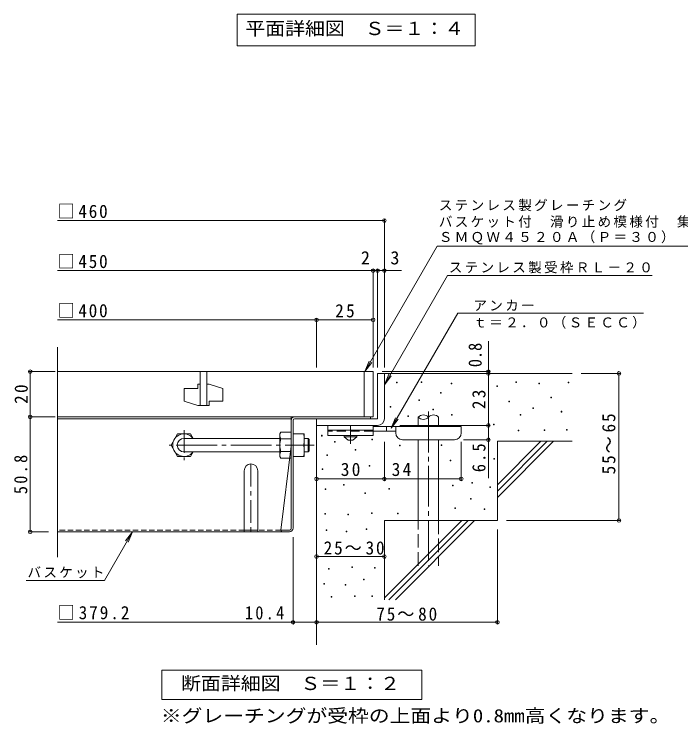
# Model space of a CAD drawing. Units: millimetres on the paper, enlarged 4 times, with parts at other scales. Extents: x -862 to 1015, y -780 to 715.
# Drawn here: x -822 to -233, y -627 to 1 of the extents above; entities that cross this region are included whole.
import ezdxf
from ezdxf.enums import TextEntityAlignment as Align

# ---------------------------------------------------------------- set-up
doc = ezdxf.new("R2010")
doc.units = ezdxf.units.MM
doc.header["$LTSCALE"] = 4
doc.header["$PDMODE"] = 32
doc.header["$PDSIZE"] = 3.2
for name, pattern in [('CHAIN1', [8, 5, -1, 1, -1]), ('CHAIN2', [12, 9, -1, 1, -1]), ('DASHED1', [1.8, 1.2, -0.6]), ('DASHED2', [3, 2, -1]), ('DASHED3', [4, 3, -1])]:
    doc.linetypes.add(name, pattern=pattern)
for name, color, linetype, lineweight in [('A-5_文字', 7, 'Continuous', 9), ('D-0_芯', 7, 'Continuous', 9), ('D-1_躯体', 2, 'Continuous', 9), ('D-2_仕上', 3, 'Continuous', 9), ('D-4_その他', 7, 'Continuous', 9), ('D-5_文字', 7, 'Continuous', 9), ('D-6_寸法', 6, 'Continuous', 9), ('D-7_ハッチ', 2, 'Continuous', 9), ('D-8_記号', 2, 'Continuous', 9), ('D-9_0-HOJO', 4, 'Continuous', 9), ('D-B_7-WAKU-T', 2, 'Continuous', 9)]:
    doc.layers.add(name, color=color, linetype=linetype, lineweight=lineweight)
doc.styles.add('ＭＳ ゴシック', font='')
doc.styles.get('ＭＳ ゴシック').set_extended_font_data('MS Gothic')

msp = doc.modelspace()

# ---------------------------------------------------------------- linework, layer by layer
at = {"layer": 'A-5_文字'}
for p, q in [((-624.913, 0.734), (-414.513, 0.734)), ((-414.513, 0.734), (-414.513, -27.266))]:
    msp.add_line(p, q, dxfattribs=at)
msp.add_lwpolyline([(-624.913, 0.734), (-624.913, -27.266), (-414.513, -27.266)], dxfattribs=at)
at = {"layer": 'D-0_芯'}
for points in [[(-483.862, -325.217), (-483.862, -324.617), (-483.262, -324.617), (-483.262, -325.217)], [(-462.207, -324.947), (-462.207, -324.347), (-461.607, -324.347), (-461.607, -324.947)], [(-435.678, -326.03), (-435.678, -325.429), (-435.078, -325.429), (-435.078, -326.03)], [(-378.408, -324.809), (-378.408, -324.209), (-377.808, -324.209), (-377.808, -324.809)], [(-358.105, -325.892), (-358.105, -325.292), (-357.505, -325.292), (-357.505, -325.892)], [(-332.118, -325.08), (-332.118, -324.479), (-331.518, -324.479), (-331.518, -325.08)], [(-395.191, -328.328), (-395.191, -327.728), (-394.591, -327.728), (-394.591, -328.328)], [(-445.153, -334.421), (-445.153, -333.821), (-444.553, -333.821), (-444.553, -334.421)], [(-347.43, -338.482), (-347.43, -337.882), (-346.83, -337.882), (-346.83, -338.482)], [(-464.372, -340.647), (-464.372, -340.047), (-463.772, -340.047), (-463.772, -340.647)], [(-384.516, -342.001), (-384.516, -341.401), (-383.916, -341.401), (-383.916, -342.001)], [(-489.716, -346.704), (-489.716, -346.104), (-489.116, -346.104), (-489.116, -346.704)], [(-451.92, -349.039), (-451.92, -348.439), (-451.32, -348.439), (-451.32, -349.039)], [(-363.402, -347.956), (-363.402, -347.356), (-362.802, -347.356), (-362.802, -347.956)], [(-338.497, -350.934), (-338.497, -350.334), (-337.897, -350.334), (-337.897, -350.934)], [(-473.847, -354.994), (-473.847, -354.394), (-473.247, -354.394), (-473.247, -354.994)], [(-435.407, -353.641), (-435.407, -353.041), (-434.807, -353.041), (-434.807, -353.641)], [(-374.5, -353.641), (-374.5, -353.041), (-373.9, -353.041), (-373.9, -353.641)], [(-398.322, -362.303), (-398.322, -361.703), (-397.722, -361.703), (-397.722, -362.303)], [(-376.395, -367.717), (-376.395, -367.117), (-375.795, -367.117), (-375.795, -367.717)], [(-353.386, -367.176), (-353.386, -366.576), (-352.786, -366.576), (-352.786, -367.176)], [(-333.625, -366.905), (-333.625, -366.305), (-333.025, -366.305), (-333.025, -366.905)], [(-550.422, -372.143), (-550.422, -371.542), (-549.822, -371.542), (-549.822, -372.143)], [(-505.704, -375.601), (-505.704, -375.001), (-505.104, -375.001), (-505.104, -375.601)], [(-538.914, -377.647), (-538.914, -377.047), (-538.314, -377.047), (-538.314, -377.647)], [(-481.434, -380.713), (-481.434, -380.113), (-480.834, -380.113), (-480.834, -380.713)], [(-444.605, -380.645), (-444.605, -380.045), (-444.005, -380.045), (-444.005, -380.645)], [(-545.599, -389.458), (-545.599, -388.858), (-544.999, -388.858), (-544.999, -389.458)], [(-520.627, -384.585), (-520.627, -383.985), (-520.027, -383.985), (-520.027, -384.585)], [(-436.487, -394.205), (-436.487, -393.605), (-435.887, -393.605), (-435.887, -394.205)], [(-397.767, -392.493), (-397.767, -391.893), (-397.167, -391.893), (-397.167, -392.493)], [(-549.761, -401.782), (-549.761, -401.182), (-549.161, -401.182), (-549.161, -401.782)], [(-508.141, -398.898), (-508.141, -398.298), (-507.541, -398.298), (-507.541, -398.898)], [(-417.271, -413.736), (-417.271, -413.136), (-416.671, -413.136), (-416.671, -413.736)], [(-547.121, -419.454), (-547.121, -418.854), (-546.521, -418.854), (-546.521, -419.454)], [(-530.915, -415.515), (-530.915, -414.915), (-530.315, -414.915), (-530.315, -415.515)], [(-490.688, -419.238), (-490.688, -418.638), (-490.088, -418.638), (-490.088, -419.238)], [(-434.595, -416.172), (-434.595, -415.572), (-433.995, -415.572), (-433.995, -416.172)], [(-401.541, -417.754), (-401.541, -417.153), (-400.941, -417.153), (-400.941, -417.754)], [(-512.119, -422.896), (-512.119, -422.296), (-511.519, -422.296), (-511.519, -422.896)], [(-418.624, -428.083), (-418.624, -427.483), (-418.024, -427.483), (-418.024, -428.083)], [(-432.43, -436.204), (-432.43, -435.604), (-431.83, -435.604), (-431.83, -436.204)], [(-406.443, -437.016), (-406.443, -436.416), (-405.843, -436.416), (-405.843, -437.016)], [(-547.426, -441.229), (-547.426, -440.629), (-546.826, -440.629), (-546.826, -441.229)], [(-527.174, -441.838), (-527.174, -441.238), (-526.574, -441.238), (-526.574, -441.838)], [(-506.009, -440.62), (-506.009, -440.02), (-505.409, -440.02), (-505.409, -440.62)], [(-483.047, -440.811), (-483.047, -440.211), (-482.447, -440.211), (-482.447, -440.811)], [(-546.208, -455.694), (-546.208, -455.094), (-545.608, -455.094), (-545.608, -455.694)], [(-528.545, -456.912), (-528.545, -456.312), (-527.945, -456.312), (-527.945, -456.912)], [(-510.882, -454.781), (-510.882, -454.181), (-510.282, -454.181), (-510.282, -454.781)], [(-544.076, -489.802), (-544.076, -489.202), (-543.476, -489.202), (-543.476, -489.802)], [(-523.368, -488.28), (-523.368, -487.679), (-522.768, -487.679), (-522.768, -488.28)], [(-503.42, -489.041), (-503.42, -488.441), (-502.82, -488.441), (-502.82, -489.041)], [(-513.318, -499.395), (-513.318, -498.795), (-512.718, -498.795), (-512.718, -499.395)], [(-548.339, -503.202), (-548.339, -502.602), (-547.739, -502.602), (-547.739, -503.202)], [(-529.458, -504.116), (-529.458, -503.515), (-528.858, -503.515), (-528.858, -504.116)], [(-541.792, -514.622), (-541.792, -514.022), (-541.192, -514.022), (-541.192, -514.622)], [(-521.084, -514.013), (-521.084, -513.413), (-520.484, -513.413), (-520.484, -514.013)], [(-505.857, -514.013), (-505.857, -513.413), (-505.257, -513.413), (-505.257, -514.013)]]:
    msp.add_lwpolyline(points, close=True, dxfattribs=at)
at = {"layer": 'D-1_躯体'}
for p, q in [((-500.713, -316.838), (-500.713, -356.838)), ((-500.713, -316.838), (-494.713, -316.838)), ((-494.713, -356.838), (-494.713, -316.838)), ((-500.713, -356.838), (-554.713, -356.838)), ((-554.713, -362.838), (-554.713, -356.838)), ((-554.713, -362.838), (-500.713, -362.838))]:
    msp.add_line(p, q, dxfattribs=at)
at = {"layer": 'D-1_躯体', "color": 3}
for p, q in [((-565.52, -374.238), (-562.12, -374.238)), ((-562.12, -374.238), (-561.12, -375.238)), ((-562.12, -386.238), (-562.12, -374.238)), ((-561.12, -385.238), (-561.12, -375.238)), ((-565.52, -386.238), (-562.12, -386.238)), ((-562.12, -386.238), (-561.12, -385.238))]:
    msp.add_line(p, q, dxfattribs=at)
at = {"layer": 'D-1_躯体'}
msp.add_arc((-500.713, -356.838), 6, 270, 0, dxfattribs=at)
at = {"layer": 'D-2_仕上'}
for p, q in [((-783.78, -479.324), (-783.78, -293.552)), ((-504.713, -315.238), (-783.78, -315.238)), ((-657.713, -315.238), (-657.713, -345.238)), ((-651.713, -315.238), (-651.713, -345.238)), ((-512.713, -355.238), (-512.713, -315.238)), ((-504.713, -315.238), (-504.713, -355.238)), ((-671.713, -330.238), (-671.713, -341.238)), ((-671.713, -330.238), (-659.713, -330.238)), ((-659.713, -326.238), (-659.713, -330.238)), ((-657.713, -326.238), (-659.713, -326.238)), ((-649.713, -326.238), (-651.713, -326.238)), ((-649.713, -341.238), (-637.713, -341.238)), ((-783.78, -355.238), (-504.713, -355.238))]:
    msp.add_line(p, q, dxfattribs=at)
for points in [[(-649.713, -326.238), (-637.713, -330.238), (-637.713, -341.238)], [(-649.713, -341.238), (-649.713, -345.238), (-659.713, -345.238), (-671.713, -341.238)]]:
    msp.add_lwpolyline(points, dxfattribs=at)
at = {"layer": 'D-4_その他'}
for p, q in [((-783.78, -181.691), (-494.713, -181.691)), ((-494.713, -311.656), (-494.713, -180.491)), ((-504.712, -311.656), (-504.712, -224.769)), ((-500.712, -311.656), (-500.712, -224.769)), ((-783.78, -225.969), (-504.712, -225.969)), ((-504.712, -225.969), (-502.712, -225.969)), ((-502.712, -225.969), (-479.648, -225.969)), ((-783.78, -269.47), (-554.713, -269.47)), ((-554.713, -311.656), (-554.713, -268.27)), ((-554.713, -269.47), (-504.712, -269.47)), ((-402.727, -316.838), (-402.727, -288.198)), ((-785.92, -315.238), (-809.14, -315.238)), ((-807.94, -355.238), (-807.94, -315.238)), ((-401.527, -315.238), (-496.713, -315.238)), ((-402.727, -316.838), (-402.727, -362.838)), ((-286.008, -316.838), (-320.713, -316.838)), ((-287.208, -316.838), (-287.208, -446.838)), ((-785.92, -355.238), (-809.14, -355.238)), ((-807.94, -456.838), (-807.94, -355.238)), ((-402.727, -409.537), (-402.727, -362.838)), ((-401.527, -375.437), (-424.709, -375.437)), ((-494.709, -411.278), (-494.709, -377.437)), ((-426.709, -411.278), (-426.709, -377.437)), ((-286.008, -446.838), (-386.713, -446.838)), ((-809.14, -456.838), (-791.78, -456.838)), ((-717.535, -456.837), (-721.362, -466.076)), ((-394.713, -538.038), (-394.713, -454.838)), ((-575.52, -538.038), (-575.52, -461.638)), ((-554.713, -478.74), (-494.713, -478.74)), ((-575.52, -536.838), (-783.78, -536.838)), ((-554.713, -536.838), (-575.52, -536.838)), ((-554.713, -536.838), (-394.713, -536.838))]:
    msp.add_line(p, q, dxfattribs=at)
for points in [[(-554.709, -410.078), (-494.709, -410.078), (-426.709, -410.078)], [(-811.612, -499.845), (-742.365, -499.845), (-717.535, -456.837), (-723.622, -464.771)]]:
    msp.add_lwpolyline(points, dxfattribs=at)
for p in [(-494.713, -181.691), (-504.712, -225.969), (-500.712, -225.969), (-494.713, -225.969), (-554.713, -269.47), (-504.712, -269.47), (-807.94, -315.238), (-402.727, -315.238), (-402.727, -316.838), (-287.208, -316.838), (-807.94, -355.238), (-402.727, -362.838), (-402.727, -375.437), (-554.709, -410.078), (-494.709, -410.078), (-426.709, -410.078), (-287.208, -446.838), (-807.94, -456.838), (-807.94, -456.838), (-554.713, -478.74), (-494.713, -478.74), (-575.52, -536.838), (-554.713, -536.838), (-394.713, -536.838)]:
    msp.add_point(p, dxfattribs=at)
at = {"layer": 'D-5_文字'}
for p, q in [((-512.033, -315.238), (-447.919, -204.188)), ((-182.538, -204.188), (-447.919, -204.188)), ((-494.713, -326.838), (-439.006, -230.35)), ((-257.759, -230.35), (-439.006, -230.35)), ((-488.656, -365.258), (-429.869, -263.436)), ((-429.869, -263.436), (-265.584, -263.436)), ((-512.033, -315.238), (-508.206, -305.999)), ((-512.033, -315.238), (-505.946, -307.304)), ((-494.713, -326.838), (-490.886, -317.599)), ((-494.713, -326.838), (-488.625, -318.904)), ((-488.656, -365.258), (-484.829, -356.019)), ((-488.656, -365.258), (-482.568, -357.324)), ((-481.112, -362.838), (-401.527, -362.838)), ((-691.511, -579.215), (-461.511, -579.215)), ((-691.511, -605.215), (-691.511, -579.215)), ((-461.511, -579.215), (-461.511, -605.215)), ((-461.511, -605.215), (-691.511, -605.215))]:
    msp.add_line(p, q, dxfattribs=at)
at = {"layer": 'D-6_寸法'}
for p, q in [((-494.713, -316.838), (-328.713, -316.838)), ((-464.709, -363.837), (-464.709, -355.507)), ((-446.709, -363.837), (-446.709, -355.507)), ((-554.713, -362.838), (-554.713, -556.838)), ((-464.709, -446.838), (-464.709, -375.437)), ((-446.709, -446.838), (-446.709, -375.437)), ((-394.713, -415.242), (-356.308, -376.838)), ((-394.713, -376.838), (-328.712, -376.838)), ((-394.713, -420.898), (-350.652, -376.838)), ((-394.713, -376.838), (-394.713, -446.838)), ((-394.713, -426.554), (-344.996, -376.838)), ((-494.713, -446.838), (-494.713, -516.838)), ((-494.713, -446.838), (-394.713, -446.838)), ((-494.713, -515.241), (-426.309, -446.838)), ((-490.653, -516.838), (-420.653, -446.838)), ((-484.997, -516.838), (-414.997, -446.838))]:
    msp.add_line(p, q, dxfattribs=at)
at = {"layer": 'D-6_寸法', "linetype": 'CHAIN2'}
msp.add_line((-455.709, -350.581), (-455.709, -486.838), dxfattribs=at)
at = {"layer": 'D-6_寸法', "linetype": 'DASHED3'}
for p, q in [((-464.709, -486.838), (-464.709, -446.838)), ((-446.709, -446.838), (-446.709, -486.838))]:
    msp.add_line(p, q, dxfattribs=at)
at = {"layer": 'D-6_寸法'}
for centre, start, end in [((-460.209, -359.569), 42.07146, 137.92854), ((-460.209, -351.445), 222.07146, 317.92854), ((-451.209, -359.569), 42.07146, 137.92854)]:
    msp.add_arc(centre, 6.062, start, end, dxfattribs=at)
at = {"layer": 'D-7_ハッチ'}
for p, q in [((-577.12, -355.238), (-783.78, -355.238)), ((-577.12, -356.838), (-783.78, -356.838)), ((-577.12, -453.904), (-577.12, -355.238)), ((-574.186, -356.838), (-507.113, -356.838)), ((-573.92, -355.238), (-507.113, -355.238)), ((-507.113, -355.238), (-507.113, -356.838)), ((-575.52, -453.638), (-575.52, -358.171)), ((-577.12, -381.238), (-586.344, -455.238)), ((-578.72, -456.838), (-783.78, -456.838)), ((-578.453, -455.238), (-586.344, -455.238))]:
    msp.add_line(p, q, dxfattribs=at)
at = {"layer": 'D-7_ハッチ', "linetype": 'DASHED1'}
for p, q in [((-618.72, -455.238), (-783.78, -455.238)), ((-586.344, -455.238), (-606.72, -455.238))]:
    msp.add_line(p, q, dxfattribs=at)
at = {"layer": 'D-7_ハッチ'}
for centre, radius, start, end in [((-573.92, -358.438), 3.2, 90, 180), ((-574.186, -358.171), 1.333, 90, 180), ((-584.744, -455.238), 1.6, 180, 270), ((-578.72, -453.638), 3.2, 270, 0), ((-578.453, -453.904), 1.333, 270, 0)]:
    msp.add_arc(centre, radius, start, end, dxfattribs=at)
at = {"layer": 'D-8_記号', "linetype": 'CHAIN1'}
for p, q in [((-671.913, -367.045), (-671.913, -393.43)), ((-658.72, -380.238), (-685.105, -380.238)), ((-612.72, -396.838), (-612.72, -456.838))]:
    msp.add_line(p, q, dxfattribs=at)
at = {"layer": 'D-8_記号'}
for p, q in [((-618.72, -402.838), (-618.72, -456.838)), ((-606.72, -402.838), (-606.72, -456.838)), ((-618.72, -455.238), (-606.72, -455.238))]:
    msp.add_line(p, q, dxfattribs=at)
msp.add_arc((-612.72, -402.838), 6, 0, 180, dxfattribs=at)
at = {"layer": 'D-9_0-HOJO', "color": 3}
for p, q in [((-544.709, -362.838), (-544.709, -371.838)), ((-504.709, -362.838), (-544.709, -362.838)), ((-504.709, -362.838), (-504.709, -371.838)), ((-504.709, -366.838), (-544.709, -366.838)), ((-504.709, -371.838), (-544.709, -371.838))]:
    msp.add_line(p, q, dxfattribs=at)
at = {"layer": 'D-9_0-HOJO', "linetype": 'CHAIN1'}
msp.add_line((-524.709, -378.933), (-524.709, -362.838), dxfattribs=at)
at = {"layer": 'D-9_0-HOJO', "color": 3, "linetype": 'DASHED2'}
msp.add_line((-504.709, -367.838), (-544.709, -367.838), dxfattribs=at)
at = {"layer": 'D-9_0-HOJO'}
for p, q in [((-426.709, -363.837), (-504.709, -363.837)), ((-484.699, -367.837), (-504.709, -367.837)), ((-492.709, -367.837), (-492.709, -363.837)), ((-484.709, -369.437), (-484.709, -363.837)), ((-426.709, -369.437), (-426.709, -363.837)), ((-478.709, -375.437), (-432.709, -375.437))]:
    msp.add_line(p, q, dxfattribs=at)
at = {"layer": 'D-9_0-HOJO', "color": 2}
for p, q in [((-530.209, -372.837), (-530.209, -371.838)), ((-530.209, -372.837), (-526.709, -375.837)), ((-530.209, -372.837), (-519.209, -372.837)), ((-526.709, -375.837), (-522.71, -375.837)), ((-522.71, -375.837), (-519.209, -372.837)), ((-519.209, -372.837), (-519.209, -371.838))]:
    msp.add_line(p, q, dxfattribs=at)
at = {"layer": 'D-9_0-HOJO'}
for centre, start, end in [((-478.709, -369.437), 180, 270), ((-432.709, -369.437), 270, 0)]:
    msp.add_arc(centre, 6, start, end, dxfattribs=at)
at = {"layer": 'D-B_7-WAKU-T'}
for p, q in [((-587.12, -370.238), (-586.254, -368.738)), ((-577.12, -368.738), (-586.254, -368.738)), ((-683.413, -380.238), (-677.639, -370.238)), ((-677.639, -370.238), (-666.186, -370.238)), ((-663.886, -374.222), (-666.186, -370.238)), ((-587.12, -390.238), (-587.12, -370.238)), ((-586.254, -374.511), (-577.12, -374.511)), ((-575.52, -370.238), (-565.52, -370.238)), ((-565.52, -390.238), (-565.52, -370.238)), ((-683.413, -380.238), (-677.639, -390.238)), ((-575.52, -380.238), (-566.386, -380.238)), ((-663.877, -386.238), (-666.186, -390.238)), ((-586.254, -385.964), (-577.12, -385.964)), ((-677.639, -390.238), (-666.186, -390.238)), ((-587.12, -390.238), (-586.254, -391.738)), ((-577.12, -391.738), (-586.254, -391.738)), ((-575.52, -390.238), (-565.52, -390.238))]:
    msp.add_line(p, q, dxfattribs=at)
at = {"layer": 'D-B_7-WAKU-T', "color": 3}
for p, q in [((-671.913, -374.238), (-587.12, -374.238)), ((-671.913, -386.238), (-587.12, -386.238))]:
    msp.add_line(p, q, dxfattribs=at)
at = {"layer": 'D-B_7-WAKU-T', "color": 3, "linetype": 'CHAIN2'}
msp.add_line((-678.489, -380.238), (-556.91, -380.238), dxfattribs=at)
at = {"layer": 'D-B_7-WAKU-T', "linetype": 'CHAIN1'}
msp.add_line((-560.147, -380.238), (-566.27, -380.238), dxfattribs=at)
at = {"layer": 'D-B_7-WAKU-T'}
for centre, radius, start, end in [((-580.556, -372.027), 6.579, 149.99998, 176.07924), ((-671.913, -380.238), 10, 36.87019, 323.12981), ((-581.65, -371.557), 5.47, 180.2103, 212.68507), ((-567.754, -380.238), 19.365, 162.79973, 197.20026), ((-580.386, -375.238), 14.866, 340.34633, 19.65366), ((-580.386, -385.238), 14.866, 340.34633, 19.65366), ((-581.65, -388.918), 5.47, 147.31491, 179.78969), ((-580.556, -388.448), 6.579, 183.92075, 210)]:
    msp.add_arc(centre, radius, start, end, dxfattribs=at)
at = {"layer": 'D-B_7-WAKU-T', "color": 3}
msp.add_arc((-671.913, -380.238), 6, 90, 270, dxfattribs=at)

# ---------------------------------------------------------------- texts
at = {"layer": 'A-5_文字', "color": 2, "style": 'ＭＳ ゴシック', "width": 1.1}
msp.add_text('平面詳細図\u3000Ｓ＝１：４', height=11.73, dxfattribs=at).set_placement((-617.713, -21.266), align=Align.BOTTOM_LEFT)
at = {"layer": 'D-4_その他', "color": 2, "style": 'ＭＳ ゴシック'}
for s, p in [('2', (-515.449, -223.97)), ('3', (-489.392, -223.97))]:
    msp.add_text(s, height=11.73, dxfattribs=at).set_placement(p, align=Align.BOTTOM_LEFT)
at = {"layer": 'D-4_その他', "color": 2, "style": 'ＭＳ ゴシック', "width": 0.9}
msp.add_text('0.8', height=11.73, rotation=90, dxfattribs=at).set_placement((-405.127, -311.298), align=Align.BOTTOM_LEFT)
at = {"layer": 'D-4_その他', "color": 2, "style": 'ＭＳ ゴシック', "width": 1.15}
msp.add_text('※グレーチングが受枠の上面より0.8mm高くなります。', height=11.73, dxfattribs=at).set_placement((-692.46, -628.8), align=Align.BOTTOM_LEFT)
at = {"layer": 'D-4_その他', "color": 2, "char_height": 11.73, "attachment_point": 7, "style": 'ＭＳ ゴシック'}
for s, insert in [('\\T1.21;\\W0.95;□460', (-783.78, -179.691)), ('\\T1.21;\\W0.95;□450', (-783.78, -223.969)), ('\\T1.21;\\W0.95;□400', (-783.78, -267.47)), ('\\T1.27;\\W0.95;25', (-538.212, -267.47)), ('\\T1.27;\\W0.95;30', (-533.209, -407.678)), ('\\T1.27;\\W0.95;34', (-488.209, -407.678)), ('\\T1.22;\\W0.95;25～30', (-548.393, -477.085)), ('\\T1.23;\\W0.95;□379.2', (-783.78, -534.438)), ('\\T1.28;\\W0.9;10.4', (-618.061, -534.438)), ('\\T1.22;\\W0.95;75～80', (-501.86, -535.53))]:
    msp.add_mtext(s, dxfattribs=dict(at, insert=insert))
at = {"layer": 'D-4_その他', "color": 2, "char_height": 11.73, "attachment_point": 7, "rotation": 90, "style": 'ＭＳ ゴシック'}
for s, insert in [('\\T1.27;\\W0.95;20', (-809.94, -343.738)), ('\\T1.27;\\W0.95;23', (-405.127, -348.338)), ('\\T1.22;\\W0.95;55～65', (-290.251, -406.04)), ('\\T1.27;\\W0.9;6.5', (-405.127, -404.115)), ('\\T1.28;\\W0.9;50.8', (-810.34, -423.538))]:
    msp.add_mtext(s, dxfattribs=dict(at, insert=insert))
at = {"layer": 'D-4_その他', "insert": (-810.365, -497.942), "char_height": 8.798, "attachment_point": 7, "style": 'ＭＳ ゴシック'}
msp.add_mtext('\\T1.17;バスケット', dxfattribs=at)
at = {"layer": 'D-5_文字', "color": 2, "style": 'ＭＳ ゴシック', "width": 1.1}
msp.add_text('断面詳細図\u3000Ｓ＝１：２', height=11.73, dxfattribs=at).set_placement((-674.511, -600.215), align=Align.BOTTOM_LEFT)
at = {"layer": 'D-5_文字', "char_height": 8.798, "attachment_point": 7, "style": 'ＭＳ ゴシック'}
for s, insert in [('\\T1.17;ステンレス製グレーチング', (-446.538, -173.469)), ('\\T1.17;バスケット付\u3000滑り止め模様付\u3000集水桝用', (-446.538, -188.124)), ('\\T1.17;ＳＭＱＷ４５２０Ａ（Ｐ＝３０）', (-446.538, -202.779)), ('\\T1.17;ステンレス製受枠ＲＬ－２０', (-437.759, -228.447)), ('\\T1.17;アンカー', (-415.973, -261.572)), ('\\T1.17;ｔ＝２．０（ＳＥＣＣ）', (-415.973, -277.299))]:
    msp.add_mtext(s, dxfattribs=dict(at, insert=insert))

doc.saveas('drawing.dxf')
